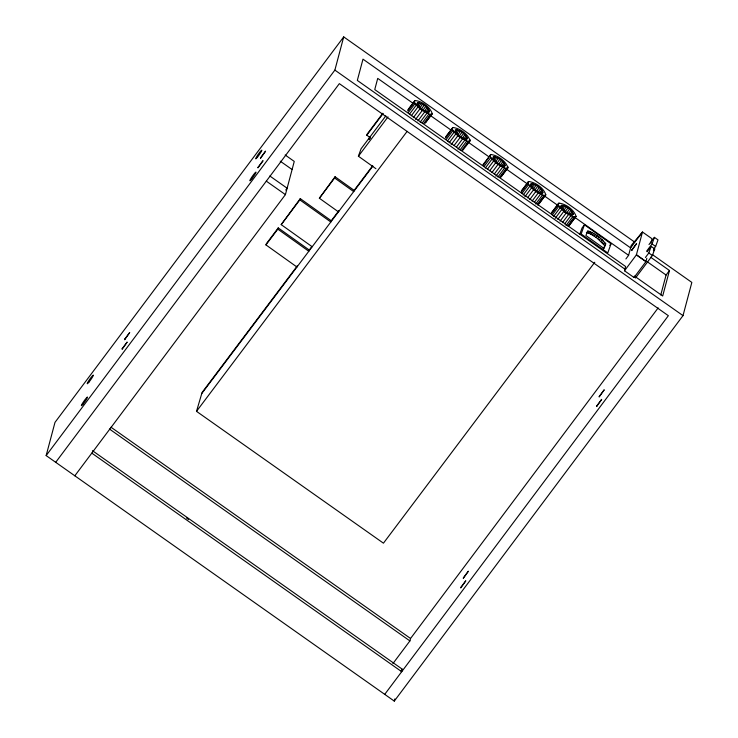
<?xml version="1.0" encoding="UTF-8"?>
<svg xmlns="http://www.w3.org/2000/svg" width="738" height="738" viewBox="0 0 738 738"><rect width="100%" height="100%" fill="white"/><g stroke="black" fill="none" stroke-linecap="round" stroke-linejoin="round"><path stroke-width="1.11" d="M652.327 254.555L691.847 282.423L683.01 315.624L394.286 701.1L46.153 455.577L54.99 422.376L343.714 36.9L634.449 241.944M74.824 475.798L285.421 194.62L294.259 161.419L285.163 154.998M46.153 455.577L334.877 70.101L343.714 36.9M92.462 450.687L402.367 669.246L401.712 671.681L91.807 453.123M392.92 663.591L409.904 640.916L410.549 638.481L658.167 307.884M394.286 701.1L394.876 698.886M646.848 258.245L645.935 261.649L634.043 277.525L624.496 270.781L625.63 266.519L374.747 89.584L377.727 78.385L413.437 103.56M625.898 258.946L628.61 255.32L631.239 245.459L642.475 232.018L652.032 238.761L650.879 243.088M624.496 270.781L636.377 254.914L642.475 232.018L630.593 247.885L362.985 59.16L357.321 80.424L624.929 269.158M634.043 277.525L634.44 276.067L662.687 295.993L669.477 270.505L650.639 257.221M660.768 294.988L666.082 275.034L669.477 270.505M594.782 262.258L383.446 543.177L196.511 411.343L202.083 392.468L297.386 265.781L296.944 267.018L265.948 244.905L266.39 243.669L278.244 227.913L309.24 250.025L308.798 251.261L277.811 229.14L278.244 227.913M312.192 246.75L281.196 224.638L300.274 198.633L331.261 220.754L330.827 221.99L299.831 199.869L300.274 198.633M331.261 220.754L338.89 210.625L338.447 211.852L319.369 198.245L335.061 176.742L354.129 190.358L353.686 191.594L334.618 177.978L335.061 176.742M375.928 168.716L358.41 156.216L361.048 148.818L385.826 115.894M370.439 137.794L366.804 135.202L367.247 133.965L382.828 113.246M369.637 137.296L369 139.085L370.107 137.969L369.637 138.237M369.194 138.707L369.895 136.825M369.535 138.347L370.172 136.558M579.828 234.158L582.014 228.042L584.45 224.804L611.036 243.771L607.761 252.94L581.175 233.974L584.45 224.804M603.158 249.167L605.732 243.78C601.046 237.968 594.782 233.079 587.605 230.846L585.926 235.533L604.053 248.466L605.732 243.78M645.409 257.516L648.822 252.968L651.184 246.391L654.754 248.937L652.401 255.514L635.464 278.032M646.645 251.123L652.06 243.918L654.412 237.341L657.992 239.896L655.639 246.474L653.61 249.176M368.871 139.602L369.258 138.615M55.71 462.311L339.342 83.643L668.36 315.689L384.729 694.357M285.754 190.053L287.128 188.208L269.84 176.013M401.002 671.063L402.367 669.246M265.948 244.905L277.811 229.14M281.196 224.638L299.831 199.869M319.369 198.245L334.618 177.978M366.804 135.202L383.059 113.587M358.41 156.216L387.994 116.881M407.782 109.98L415.07 100.497C422.145 101.3 430.088 106.909 432.274 113.763L425.568 122.674M408.372 109.408L415.07 100.497M407.8 110.995L414.507 102.084L414.488 101.069M408.428 112.37L415.125 103.458L414.507 102.084M416.416 104.445L417.726 102.702C422.542 103.255 427.939 107.075 429.433 111.733L429.027 112.13C424.212 111.576 418.815 107.766 417.321 103.099L417.726 102.702M409.608 114.012L416.315 105.1L415.125 103.458M417.201 104.372L418.511 102.637M417.662 105.497L419.627 102.886M309.24 250.025L311.953 246.418M354.129 190.358L372.625 165.782M201.64 393.705L372.865 166.105M411.278 115.811L417.985 106.899L416.315 105.1M418.372 106.936L421.001 103.449M419.913 107.766L422.533 104.279M413.317 117.646L420.014 108.735L417.985 106.899M421.499 108.818L424.129 105.331M415.577 119.399L422.284 110.488L428.889 114.076L431.684 114.344L432.274 113.763M423.04 110.008L425.669 106.521M196.511 411.343L407.155 131.346M424.433 111.253L427.053 107.766M417.92 120.931L424.618 112.019M426.223 111.613L428.188 108.993M427.025 112.73L428.99 110.119M420.171 122.157L426.878 113.246M428.105 112.794L429.415 111.051M422.191 122.978L428.889 114.076M423.824 123.357L430.531 114.445M426.887 119.879L430.245 115.423M424.977 123.246L431.684 114.344M445.632 136.991L452.92 127.499C459.995 128.311 467.938 133.91 470.115 140.773L462.827 150.257M446.222 136.41L452.92 127.499M445.651 137.997L452.348 129.085L452.329 128.08M446.278 139.371L452.975 130.46L452.348 129.085M447.459 141.013L454.165 132.111L452.975 130.46M455.051 131.382L456.361 129.639C460.789 131.013 465.946 134.113 467.283 138.744L466.877 139.141C462.062 138.587 456.656 134.768 455.171 130.109L456.361 129.639M455.512 132.508L457.477 129.897M449.128 142.821L455.826 133.91L454.165 132.111M456.222 133.938L458.842 130.46M457.763 134.777L460.383 131.29M451.158 144.657L457.864 135.746L455.826 133.91M459.35 135.82L461.97 132.333M454.101 145.515L460.125 137.489L466.739 141.078L469.534 141.345L470.115 140.773M460.89 137.01L463.51 133.523M462.274 138.264L464.903 134.777M456.435 147.047L462.468 139.03M463.418 139.491L466.038 136.004M465.53 138.864L466.84 137.12M458.021 149.159L464.719 140.257M465.955 139.796L467.265 138.052M460.032 149.989L466.739 141.078M461.674 150.368L468.381 141.456M466.748 144.214L470.097 139.759M482.809 164.888L490.77 154.51C497.846 155.312 505.779 160.921 507.965 167.775L501.268 176.686M483.501 165.008L490.77 154.51M484.119 166.382L490.825 157.471L490.198 156.096M485.309 168.024L492.015 159.113L490.825 157.471M492.892 158.393L494.211 156.65C498.63 158.024 503.796 161.115 505.124 165.755L504.727 166.142C499.912 165.598 494.506 161.779 493.021 157.111L494.211 156.65M493.353 159.519L495.327 156.899M487.643 168.937L493.676 160.912L492.015 159.113M494.073 160.949L496.692 157.462M495.613 161.779L498.233 158.301M489.681 170.773L495.715 162.757L493.676 160.912M497.2 162.83L499.82 159.343M491.942 172.517L497.975 164.5L504.589 168.089L507.384 168.356L507.965 167.775M498.74 164.02L501.36 160.533M500.124 165.266L502.753 161.779M494.285 174.057L500.318 166.041M501.259 166.493L503.888 163.006M502.726 166.742L504.691 164.131M495.871 176.17L502.569 167.258M503.805 166.806L505.115 165.063M497.882 177L504.589 168.089M499.525 177.369L506.231 168.458M506.609 168.55L507.947 166.77M500.678 177.268L507.384 168.356M521.332 191.004L528.62 181.511C535.696 182.323 543.629 187.932 545.816 194.786L539.118 203.697M521.914 190.422L528.62 181.511M521.351 192.009L528.048 183.107L528.03 182.092M521.969 193.384L528.676 184.482L528.048 183.107M529.958 185.469L531.268 183.725C536.083 184.279 541.489 188.089 542.974 192.756L542.578 193.153C537.762 192.6 532.356 188.79 530.871 184.122L531.268 183.725M523.159 195.026L529.856 186.124L528.676 184.482M530.742 185.395L532.052 183.651M531.203 186.52L533.168 183.91M524.829 196.834L531.526 187.922L529.856 186.124M531.923 187.959L534.543 184.472M533.454 188.79L536.083 185.303M527.532 197.775L533.565 189.758L531.526 187.922M535.05 189.832L537.67 186.354M529.792 199.528L535.825 191.502L542.439 195.09L545.234 195.358L545.816 194.786M535.936 191.898L539.21 187.544M537.974 192.277L540.594 188.79M532.135 201.059L538.168 193.042M539.764 192.627L541.729 190.017M540.576 193.753L542.541 191.133M534.386 202.286L540.419 194.269M541.655 193.808L542.965 192.074M535.733 204.002L542.439 195.09M537.375 204.38L544.081 195.469M539.764 201.788L542.448 198.227M537.854 205.164L545.234 195.358M551.609 212.609L558.897 203.125C565.972 203.928 573.915 209.537 576.092 216.391L569.395 225.302M552.199 212.027L558.897 203.125M551.627 213.614L558.334 204.712L558.306 203.697M552.255 214.989L558.952 206.087L558.334 204.712M560.243 207.074L561.553 205.33C566.369 205.884 571.765 209.693 573.26 214.361L572.854 214.758C568.039 214.204 562.642 210.395 561.148 205.727L561.553 205.33M553.435 216.64L560.142 207.729L558.952 206.087M561.028 207L562.338 205.256M561.489 208.125L563.454 205.515M555.105 218.439L561.803 209.527L560.142 207.729M562.199 209.564L564.828 206.077M563.74 210.395L566.36 206.908M557.808 219.38L563.841 211.363L561.803 209.527M564.671 212.313L567.946 207.959M560.077 221.132L566.111 213.116L572.716 216.704L575.511 216.963L576.092 216.391M566.867 212.627L569.496 209.149M568.26 213.882L570.88 210.395M562.411 222.664L568.445 214.647M570.05 214.232L572.015 211.621M570.852 215.358L572.817 212.738M564.671 223.891L570.695 215.874M571.932 215.422L573.241 213.679M566.009 225.607L572.716 216.704M567.651 225.985L574.358 217.073M570.714 222.507L573.398 218.946M568.804 225.874L575.511 216.963M586.369 232.479L587.688 232.848L588.915 231.215M587.688 232.848L589.173 233.42L590.4 231.787M589.173 233.42L590.778 234.177L592.014 232.544M590.778 234.177L592.485 235.108L593.712 233.476M592.485 235.108L594.238 236.188L595.465 234.546M594.238 236.188L595.99 237.387L597.226 235.745M604.496 245.413L597.725 238.669L598.952 237.036M599.376 240.025L600.603 238.392M600.916 241.409L602.143 239.776M602.3 242.793L603.527 241.16M603.509 244.14L604.736 242.498M609.819 245.394L611.036 243.771M648.997 244.546L654.412 237.341M647.115 251.787L651.184 246.391M653.398 250.745L654.754 248.937M647.244 261.75L666.082 275.034M636.424 254.748L645.981 261.492M636.377 254.914L645.935 261.649M430.346 115.488L451.019 130.072M467.929 142L488.602 156.576M506.462 169.168L527.135 183.753M544.044 195.681L557.199 204.952M575.05 217.544L628.61 255.32M334.877 70.101L683.01 315.624M280.265 161.198L292.1 169.537M266.307 181.142L285.421 194.62M111.014 427.228L410.549 638.481M109.418 428.999L409.904 640.916M186.631 518.104L188.513 519.432M652.06 243.918L655.639 246.474M648.822 252.968L652.401 255.514M595.99 237.387L597.725 238.669M563.841 211.363L566.111 213.116M533.565 189.758L535.825 191.502M495.715 162.757L497.975 164.5M457.864 135.746L460.125 137.489M420.014 108.735L422.284 110.488M124.787 339.111L124.621 339.738L129.713 332.534L124.787 339.111M122.25 348.65L122.084 349.277L127.176 342.072L122.25 348.65M260.662 157.711L260.486 158.338L265.579 151.133L260.662 157.711M258.115 167.249L257.949 167.877L263.042 160.672L258.115 167.249M463.446 577.762L463.279 578.389L468.372 571.184L463.446 577.762M460.899 587.337L460.733 587.965L465.816 580.769L460.899 587.337M631.811 249.961L631.654 250.569L636.571 243.605L631.811 249.961M599.321 396.352L599.145 396.989L604.237 389.784L599.321 396.352M596.765 405.937L596.599 406.564L601.691 399.369L596.765 405.937M257.599 156.963A5.295 0.544 -54.8 0 0 261.824 150.174A5.295 0.544 -54.8 0 0 256.879 156.345A5.295 0.544 -54.8 0 0 257.599 156.963M251.769 178.882A5.295 0.544 -54.8 0 0 255.985 172.092A5.295 0.544 -54.8 0 0 251.049 178.264A5.295 0.544 -54.8 0 0 251.769 178.882M89.123 381.906A5.295 0.544 -54.8 0 0 93.339 375.116A5.295 0.544 -54.8 0 0 88.403 381.288A5.295 0.544 -54.8 0 0 89.123 381.906M83.293 403.815A5.295 0.544 -54.8 0 0 87.508 397.035A5.295 0.544 -54.8 0 0 82.564 403.206A5.295 0.544 -54.8 0 0 83.293 403.815"/></g></svg>
